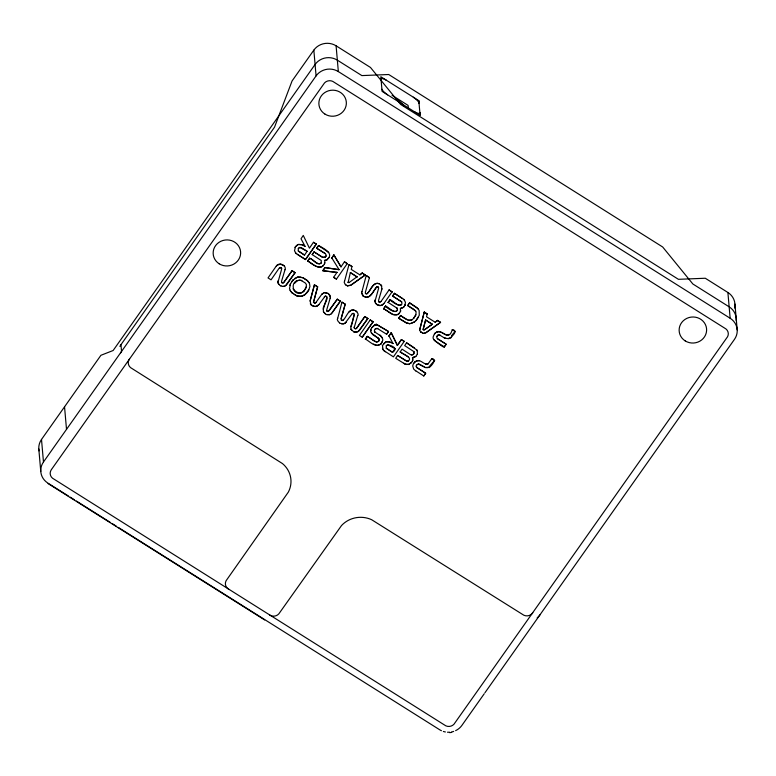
<?xml version="1.0" encoding="UTF-8"?>
<svg xmlns="http://www.w3.org/2000/svg" width="776" height="776" viewBox="0 0 776 776"><rect width="100%" height="100%" fill="white"/><g stroke="black" fill="none" stroke-linecap="round" stroke-linejoin="round"><path stroke-width="1.16" d="M357.038 276.78L349.103 282.532L348.133 282.561L350.345 272.56L357.047 276.925L350.345 272.56M416.285 366.447C416.547 362.266 416.615 368.998 416.295 366.602M423.172 329.655L425.617 319.954L432.319 324.31L424.375 329.916L423.405 329.945L423.153 329.509L424.365 329.771L432.31 324.164M436.772 336.629L437.722 335.232L436.772 336.629L437.072 338.346L446.161 344.282L444.26 346.979C443.261 348.191 431.456 337.492 434.153 339.966M379.192 340.421C376.515 345.029 370.404 337.463 367.242 336.347L376.544 342.138L378.834 341.207L378.863 338.666L379.183 339.432M324.863 262.821C323.039 266.828 325.871 262.065 324.514 260.426L326.832 259.873L329.024 257.448L326.841 260.018L324.514 260.426M400.765 310.604L400.455 311.651L400.406 308.208L402.725 307.655L401.648 308.101M412.832 360.093C410.999 363.925 413.792 359.802 412.483 357.707L415.713 356.456L412.483 357.707M397.487 310.041C394.8 314.649 388.708 307.092 385.536 305.967L385.546 306.113C387.36 308.935 398.621 315.366 397.186 308.305L396.536 307.713L397.186 308.305M326.085 255.896L325.668 256.749L326.124 254.897L325.163 253.519L316.695 248.184L318.587 245.507C323.243 248.233 332.128 252.307 329.034 257.593M414.054 353.177C413.492 355.874 413.947 349.724 414.083 352.168M306.481 286.596L303.95 291.145L306.171 287.644L306.404 284.608L305.414 283.095L300.923 280.272L301.874 280.747M337.667 318.247C335.698 320.478 341.45 324.135 339.616 323.058M361.771 293.124C366.078 299.817 361.102 295.346 361.907 291.611M344.515 281.203C342.924 282.765 347.658 286.402 345.301 284.53M424.259 312.175L419.661 329.926L424.249 312.03L427.256 314.057L424.249 312.03M370.724 330.809L370.85 329.771L370.889 331.963L372.732 334.65L378.261 338.229L371.277 332.923M323.33 309.352C321.972 306.307 330.741 297.189 325.29 295.976L318.907 304.57L316.656 306.336L318.907 304.57M350.868 326.696C352.382 325.251 354.021 312.311 354.399 314.173M276.285 266.061L268.03 277.924L271.047 279.826L279.098 268.254L280.66 267.419L281.552 267.943L281.572 269.369L277.963 282.251L278.118 280.757M363.847 296.286C370.414 300.574 373.508 289.894 377.078 286.683L378.513 287.198L378.542 288.614L374.954 301.418L375.109 299.924M285.073 269.728C286.858 265.489 278.962 261.425 276.305 266.207M330.207 298.275L330.081 295.491L328.296 293.454L324.601 292.61L322.127 293.988L323.728 292.979M357.746 315.619C359.957 313.067 352.188 308.441 356.911 311.7M381.996 288.982L381.161 285.073L381.87 286.208M317.636 286.81L313.494 302.339L317.636 286.81L314.435 284.792L310.119 300.904L311.021 304.832L310.303 303.707M365.399 291.941L365.399 293.406L366.854 293.929C370.705 290.893 372.926 281.562 379.183 283.686C372.548 281.213 370.918 291.039 366.835 293.784L365.7 293.687M354.205 327.841L354.351 326.88L354.225 327.986M382.539 345.863C382.064 342.866 383.722 353.74 382.442 348.026M382.51 341.178C377.931 348.744 383.897 340.363 382.646 339.054C382.228 336.173 376.971 332.332 382.374 338.035M405.315 304.425L404.936 305.375L405.47 302.271L403.762 299.274L404.635 300.244M417.381 353.914C417.643 356.805 416.964 347.532 417.255 350.742M289.826 285.306L290.563 283.531L289.526 288.565L290.816 291.582L289.981 290.195M344.525 281.358L348.977 264.645L351.974 266.527L351.266 269.418L359.899 274.85L362.266 273.006L359.899 274.85M427.236 313.911L426.538 316.802L435.171 322.234L437.538 320.401L435.171 322.234M310.138 301.049L314.435 284.792M337.676 318.393L341.974 302.126L345.194 304.299L341.168 318.713M361.926 291.757L366.224 275.499L369.444 277.662L366.224 275.499M425.617 319.954L423.162 328.985M345.184 304.144L341.149 318.567L341.149 320.032L342.604 320.556C346.62 317.918 348.366 307.558 354.942 310.468M365.409 292.086L369.434 277.517M415.868 314.804L413.647 318.315L415.868 314.804L416.091 311.777L414.277 309.624L407.71 305.482L409.592 302.805L417.081 307.694L419.147 310.381L419.273 315.279L415.926 320.701L418.516 317.054M330.198 298.13L326.803 309.537L326.803 311.001L327.695 311.535L326.803 311.001M354.36 327.026L357.736 315.473M381.986 288.837L378.591 300.244L378.591 301.709L379.483 302.242L381.055 301.418L389.086 289.894L392.113 291.941L389.086 289.894M285.054 269.582L281.601 281.077L281.601 282.542L282.483 283.075L283.56 282.774L292.067 270.708L295.084 272.609L286.877 284.404M370.86 329.916C370.21 327.753 379.949 320.789 371.888 327.608M294.948 247.602L295.51 246.652L294.473 250.745L296.228 253.655L295.365 252.724M298.324 248.417L298.275 250.949L304.531 255.11L307.112 251.279L301.476 247.728L299.779 247.447L298.333 248.562L298.964 247.942M293.648 293.92L292.028 292.727L296.684 295.792L301.728 296.384L304.793 294.87L308.819 289.885L309.934 286.431L309.449 283.211L307.383 280.524L302.688 277.565L307.393 280.67L309.449 283.211M386.283 345.698L386.244 348.22L392.491 352.382C398.864 348.308 391.521 345.524 387.748 344.728L386.303 345.844L386.933 345.223M321.225 263.045C317.675 265.925 313.126 259.194 309.634 258.185L309.653 258.33C313.281 258.941 317.335 266.469 321.225 263.045L321.293 260.523L312.175 254.596L314.076 251.89L322.574 257.244L325.028 257.186L322.583 257.389L314.076 251.89M401.57 304.531C398.01 307.422 393.461 300.681 389.979 299.672L389.988 299.827C392.181 302.32 403.52 309.459 401.716 301.903L392.598 295.966L394.489 293.289L403.772 299.42M400.445 311.506L398.379 314.173L399.223 313.446M404.412 306.258L403.656 307.112L404.917 305.23M382.927 345.029L385.779 341.954L383.48 343.923M416.993 354.719L415.732 356.601M413.841 363.042L415.247 361.606L413.278 363.993L412.725 365.981L413.695 369.114L415.732 370.918M434.317 334.039C438.12 329.907 431.136 336.774 433.59 339.141M290.573 283.676L293.124 279.864L291.698 281.659M129.573 358.9L128.971 359.88A6.858 6.489 -5 0 0 130.572 367.63L282.474 463.582A25.23 23.901 -5 0 1 288.352 492.1L226.088 580.749A6.858 6.489 -5 0 0 227.688 588.499L228.639 589.188M294.88 294.832C299.623 298.595 306.84 294.832 308.819 289.885M300.942 280.417C287.702 278.797 293.289 300.147 303.94 291M734.659 308.053A16.044 15.2 -5 0 0 727.898 292.484L705.287 278.245L678.428 279.321L400.668 104.459L370.482 67.463L336.095 45.813A16.044 15.2 -5 0 0 313.834 50.13L292.077 80.947L274.529 127.186L120.959 344.69A16.044 15.2 -5 0 0 119.902 346.416M39.062 450.875A16.044 15.2 -5 0 1 41.506 439.449L100.919 355.292L113.131 350.51L315.085 64.476A16.044 15.2 -5 0 1 337.347 60.159L361.858 75.592L388.718 74.515L662.675 246.991L692.861 283.987L729.149 306.83A16.044 15.2 -5 0 1 736.191 320.43M68.259 495.922L47.821 483.05A16.044 15.2 -5 0 1 43.475 461.992L316.084 75.893L313.834 50.13M296.209 253.51L305.453 259.591L316.298 244.071L313.465 242.287L309.43 248.165L303.27 235.419L301.02 238.775L305.065 246.351L302.407 244.818L298.818 244.469L302.397 244.673L305.065 246.351M292.067 270.708L284.035 282.095M295.084 272.609L285.461 285.762L286.218 285.17M305.453 259.591L316.298 244.071M324.058 264.616C319.838 271.27 311.777 263.442 307.742 261.037L309.634 258.185M307.742 261.037L309.653 258.33M314.096 252.035L312.175 254.596M325.163 253.519L316.705 248.33L318.587 245.507M322.835 270.591L325.008 267.516L339.102 269.689L325.028 267.662L322.845 270.737L337.065 272.434L322.845 270.737M333.903 254.926L331.798 258.059L333.903 254.926L341.003 266.857L344.457 261.793L347.299 263.724L344.457 261.793M347.289 263.578L336.445 279.098L333.612 277.323L337.046 272.289M313.485 302.194L314.503 303.232L315.58 302.941L322.118 293.842M327.685 311.389L329.257 310.565L337.288 299.177L340.325 301.224L332.099 312.873M328.258 311.525L337.288 299.177M340.315 301.078L332.089 312.728C331.924 315.551 324.931 314.522 327.094 314.649M346.445 321.914L345.029 323.262L352.314 313.591L353.972 313.688M364.769 296.907C370.647 299.08 373.654 289.914 376.573 287.11M364.836 316.521L356.815 328.054L355.796 328.859L354.632 328.481L355.786 328.714L356.795 327.899L364.836 316.521L367.863 318.567L359.637 330.217M367.853 318.422L358.231 331.565L356.504 332.215L353.72 331.837L350.995 329.179L351.712 330.314M370.249 319.925L359.404 335.455L362.227 337.23L373.091 321.856L370.249 319.925L373.091 321.856M383.887 303.591L392.103 291.795M373.072 321.71L362.227 337.23M398.36 314.028C393.238 317.704 387.932 310.449 383.645 308.819L385.536 305.967M389.988 299.827L388.087 302.524L389.979 299.672M383.645 308.819L385.546 306.113M401.716 301.903L392.608 296.122L394.489 293.289M367.252 336.493L365.341 339.19L367.242 336.347M386.642 334.252L388.534 331.575C371.083 321.099 372.645 322.234 388.514 331.43L386.642 334.252L377.029 328.258L374.75 329.344L374.352 331.08L375.206 332.409L374.614 331.837M411.406 323.408L414.471 321.885L409.806 323.738L406.381 322.962L398.728 318.315L400.62 315.473C403.918 318.15 410.543 323.35 413.637 318.17M398.728 318.315L400.62 315.473M415.723 310.982L407.72 305.628L409.592 302.805M391.24 332.691L388.98 336.056L391.24 332.691L397.39 345.446L401.435 339.558L404.277 341.488L401.444 339.704M392.491 352.382L395.081 348.56M397.38 345.301L401.435 339.558M385.371 351.8L384.178 350.781L393.413 356.863L404.257 341.343M408.613 357.202L400.135 351.868C403.025 354.419 412.735 357.183 408.564 360.908L406.915 361.247L397.603 355.466L395.712 358.308L405.033 364.06L403.743 363.226M400.154 352.013L402.046 349.171L410.553 354.661L412.201 354.933L413.627 353.875M416.712 349.889L406.556 342.788L404.674 345.611L413.792 351.547M434.628 360.462C418.933 377.262 441.069 359.269 431.795 358.677L427.983 363.983C423.444 365.302 420.029 357.571 415.257 361.752M449.071 334.378C445.472 337.56 440.884 329.024 436.626 332.206C443.309 329.587 448.606 341.906 452.272 329.674C460.886 330.576 445.084 342.526 455.105 331.459M423.783 375.982L425.685 373.285L417.178 367.785L425.675 373.14L423.783 375.982L415.723 370.773M444.26 346.979L446.151 344.137L437.674 338.937M484.224 693.773L461.885 725.405A16.044 15.2 -5 0 1 455.619 730.633M484.922 692.784L734.494 339.316A16.044 15.2 -5 0 0 730.148 318.247L727.898 292.484M299.992 280.02L297.256 280.786L294.57 283.337M532.782 612.739L532.045 613.651A6.858 6.489 -5 0 1 523.858 615.232L371.646 519.716A25.23 23.901 -5 0 0 341.508 525.556L278.788 613.923A6.858 6.489 -5 0 1 270.591 615.513L269.563 614.951M405.024 363.915L408.506 364.526L412.017 361.897M445.909 338.385C439.323 335.979 451.428 341.508 451.855 336.056M295.52 246.797L297.809 244.673L296.151 245.885M354.001 310.022L351.266 310.322L349.006 311.942M383.237 304.347L381.637 305.356L383.877 303.445M326.851 296.83L325.852 296.102L324.281 296.791M314.503 303.232L316.075 302.407M342.041 320.566L343.613 319.741M378.591 301.709L380.036 302.087L381.055 301.418M416.634 365.001L418.933 363.895L425.442 367.533L428.682 367.3M293.144 280.01L297.635 276.993L302.698 277.711M325.037 257.331L325.658 256.604M414.491 322.03L415.917 320.556M365.331 339.044C369.463 341.062 376.127 348.89 380.948 343.642M307.733 260.891C311.865 263.297 318.596 270 323.32 265.664M406.265 364.468L408.486 364.38L411.29 362.935M448.13 338.695L451.04 337.191M353.72 331.837L356.494 332.07L358.987 330.983M284.21 265.799L280.388 264.16L276.954 265.285M402.744 307.8L403.646 306.966M293.008 288.769C294.55 291.407 300.079 294.958 303.038 292.077M365.263 274.898L350.781 285.151L347.396 285.849L350.791 285.306L365.273 275.043L362.266 273.006M440.525 322.282L426.053 332.545L423.812 333.438L426.063 332.691L440.545 322.428L437.538 320.401M300.942 276.993L297.654 277.139L294.57 278.526M435.734 332.749L436.616 332.06M373.382 344.117L377.126 345.339L380.153 344.505M281.601 282.542L283.56 282.774M353.381 313.3L352.314 313.591M281.688 268.283L279.593 267.71M280.941 285.878C278.603 284.86 284.375 287.857 285.452 285.616M328.966 314.872L330.683 314.231M340.509 323.388L343.312 323.902L345.019 323.117M408.157 320.245L411.833 319.925M377.805 328.558L375.39 328.694M425.549 364.099L427.983 363.983M347.9 282.27L349.103 282.532M437.742 335.387L439.41 334.892L443.63 337.492M411.358 354.962L413.007 354.613M406.915 361.247L408.564 360.908M297.819 244.818L298.808 244.324M385.788 342.1L389.077 341.566L393.015 343.487M419.447 360.685L416.14 361.063M383.625 308.673L392.957 314.425L397.438 314.716M282.823 286.451L284.627 286.169M311.011 304.687L313.911 306.491L316.647 306.19M374.934 301.272C375.109 304.328 378.901 306.569 381.627 305.21M341.459 323.834L344.195 323.679M374.662 325.386L376.787 325.095M449.624 732.66L451.661 732.398M391.705 342.662L386.778 341.605M330.372 296.772L328.306 293.6L324.601 292.61M312.078 305.725L315.774 306.569M375.254 302.698L377.049 304.59L380.754 305.579M307.112 251.279L299.779 247.447M395.091 348.705L387.748 344.728M378.513 287.198L377.078 286.683M425.442 367.533L427.654 367.698M440.225 335.213L438.537 334.912M424.297 366.97L418.06 363.915M398.719 318.17L406.362 322.816L409.806 323.738M422.648 333.088L420.553 331.769L423.812 333.438M346.241 285.17L347.396 285.849M419.001 102.791L418.555 102.578L419.001 102.801A8.012 2.008 35.2 0 0 413.307 97.194M414.578 111.831L414.578 111.831A8.012 2.008 35.2 0 0 419.903 113.18L420.097 115.304L382.093 91.374L380.812 76.737L418.817 100.657L419.021 102.995M379.183 283.686L381.171 285.219M325.26 313.882L323.456 311.845L326.172 314.503M392.074 95.302L408.079 105.391L408.409 107.922M316.084 75.893A16.044 15.2 -5 0 1 338.346 71.586L730.148 318.247M316.307 244.217L313.465 242.287M318.596 245.653L328.733 252.462M362.276 273.152L365.273 275.043M394.499 293.435L402.55 298.508M409.612 302.95L418.312 308.984M437.548 320.546L440.545 322.428M455.114 331.604L452.272 329.674M425.626 320.1L432.319 324.31M388.068 302.378L396.555 307.859M298.275 250.949L304.531 255.11M400.639 315.619L407.196 319.605M297.392 254.382L305.434 259.446M444.241 346.833L435.035 341.042M292.086 270.853L295.103 272.754M314.445 284.938L317.656 286.955M337.308 299.323L340.325 301.224M345.194 304.299L341.974 302.126M364.846 316.666L367.863 318.567M414.617 347.997L406.556 342.788M434.638 360.607L431.795 358.677M375.196 332.264L379.745 335.261M386.244 348.22L392.481 352.236M70.296 497.203L74.389 499.783M76.426 501.063L110.143 522.297M112.19 523.577L116.274 526.157M118.321 527.438L439.623 729.721A16.044 15.2 -5 0 0 441.437 730.711M48.073 483.574L264.665 619.937M278.972 284.511L278.254 283.385L280.049 285.558M378.242 338.084L378.882 338.811M416.586 367.203L417.197 367.931M290.806 291.436L292.048 292.872M383.315 349.85L384.188 350.927M420.563 331.924L419.651 329.781M331.788 257.913L339.102 269.689M333.913 255.071L341.003 266.857M388.97 335.911L393.034 343.632M391.25 332.836L397.39 345.446M412.493 357.852L412.842 358.822M351.004 329.325L350.859 326.55L354.293 315.25M323.466 311.991L323.32 309.207L326.754 297.906M277.944 282.105L278.264 283.531M734.94 304.095L737.2 329.858M418.817 100.657L420.097 115.304M406.09 360.811L397.603 355.466M336.095 45.813L338.346 71.586M351.974 266.527L348.977 264.645M336.445 279.098L333.612 277.323M120.959 344.69L121.551 351.421A16.044 15.2 -5 0 0 120.493 353.148M64.544 406.818L66.513 429.361M41.506 439.449L43.475 461.992M38.8 448.897L40.769 471.449M539.96 614.835A16.044 15.2 -5 0 1 537.186 617.832M396.284 99.105A11.456 2.871 35.2 0 1 404.354 106.118M380.997 78.871A8.022 2.008 35.2 0 1 386.332 80.209M387.612 94.847A8.022 2.008 35.2 0 1 381.908 89.25M453.679 731.399A16.044 15.2 -5 0 1 451.651 731.933M449.576 732.195A16.044 15.2 -5 0 1 447.48 732.214M445.395 731.962A16.044 15.2 -5 0 1 443.377 731.458M51.497 469.47L50.896 470.45A6.858 6.489 -5 0 0 52.496 478.2L445.783 725.803A6.858 6.489 -5 0 0 453.979 724.221L727.587 336.706A6.858 6.489 -5 0 0 725.987 328.956L332.7 81.354A6.858 6.489 -5 0 0 324.504 82.945L51.497 469.47M419.874 112.743L419.418 112.491L419.874 112.743M324.931 114.082A13.755 13.027 -5 0 0 346.329 103.984A13.755 13.027 -5 0 0 326.58 91.549A13.755 13.027 -5 0 0 324.931 114.082M219.22 263.811A13.755 13.027 -5 0 0 240.608 253.713A13.755 13.027 -5 0 0 220.859 241.278A13.755 13.027 -5 0 0 219.22 263.811M685.198 340.897A13.755 13.027 -5 0 0 706.587 330.799A13.755 13.027 -5 0 0 686.838 318.364A13.755 13.027 -5 0 0 685.198 340.897"/></g></svg>
